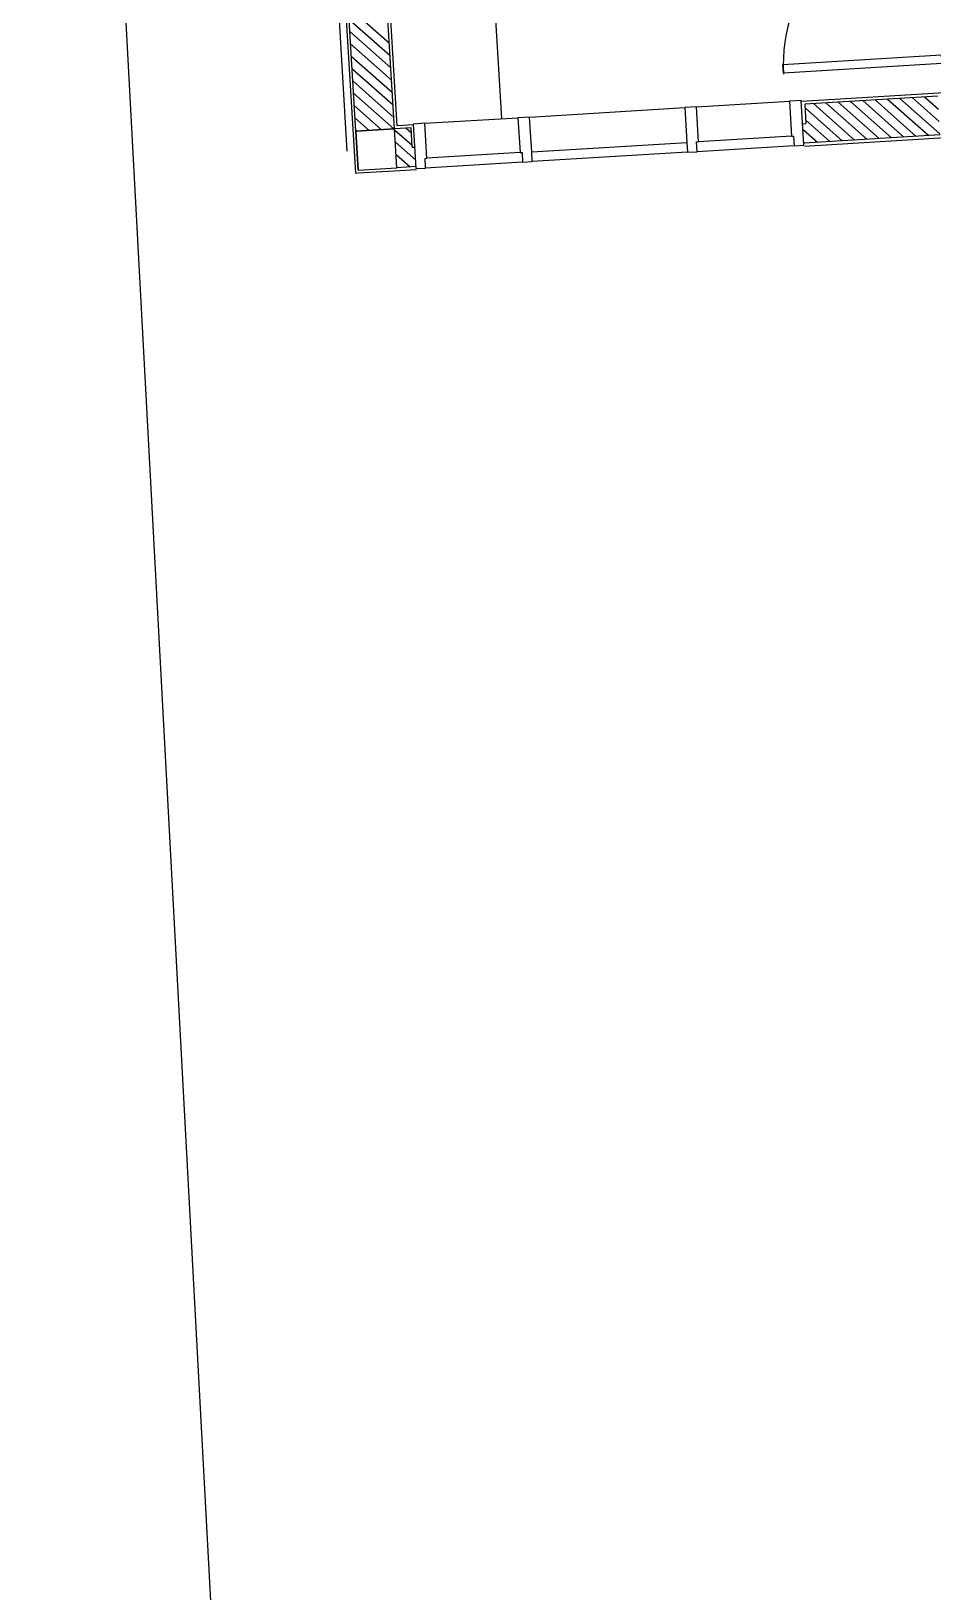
# Model space of a CAD drawing. Extents: x 550108 to 550131.4, y 1838379.2 to 1838423.5.
# Drawn here: x 550107.98 to 550112.62, y 1838404.42 to 1838412.45 of the extents above; entities that cross this region are included whole.
import ezdxf

# ---------------------------------------------------------------- set-up
doc = ezdxf.new("R2010")
doc.units = 0
for name, color, linetype in [('Level 1', 7, 'Continuous'), ('Level 10', 7, 'Continuous'), ('Level 14', 7, 'Continuous'), ('Level 18', 7, 'Continuous'), ('Level 4', 7, 'Continuous'), ('Level 5', 7, 'Continuous'), ('Level 6', 7, 'Continuous'), ('Level 7', 7, 'Continuous')]:
    doc.layers.add(name, color=color, linetype=linetype)

# ---------------------------------------------------------------- blocks, each defined once
blk = doc.blocks.new('FURN17')
at = {"layer": 'Level 1'}
for p, q in [((-1222.01, 626.18), (-1275.51, 626.18)), ((-1222.01, 484.7), (-1222.01, 626.18))]:
    blk.add_line(p, q, dxfattribs=at)
blk = doc.blocks.new('CUADI1')
at = {"layer": 'Level 5'}
for p, q in [((-41, 90.62), (-36.5, 90.62)), ((-41, 9), (-41, 90.62)), ((-36.5, 90.62), (-36.5, 9)), ((-41, 9), (-46.5, 9)), ((-46.5, 9), (-46.5, -9)), ((-41, 4), (-41, 9)), ((-36.5, 9), (-41, 9)), ((47.5, 9), (42, 9)), ((42, 9), (42, 4)), ((47.5, -9), (47.5, 9)), ((-40, 4), (-41, 4)), ((-40, -9), (-40, 4)), ((42, 4), (41, 4)), ((41, 4), (41, -9)), ((-46.5, -9), (-40, -9)), ((41, -9), (47.5, -9))]:
    blk.add_line(p, q, dxfattribs=at)
blk.add_arc((-41.5, 9), 81.62, 0, 90, dxfattribs=at)
blk = doc.blocks.new('SO2002')
at = {"layer": 'Level 7'}
for p, q in [((-95, 11.5), (-100, 11.5)), ((-100, 11.5), (-100, -11.5)), ((-95, 6.5), (-95, 11.5)), ((-95, 11.5), (-45, 11.5)), ((-40, 11.5), (-45, 11.5)), ((-45, 11.5), (-45, 6.5)), ((-40, 11.5), (40, 11.5)), ((-40, 6.5), (-40, 11.5)), ((45, 11.5), (40, 11.5)), ((40, 11.5), (40, 6.5)), ((45, 6.5), (45, 11.5)), ((45, 11.5), (95, 11.5)), ((100, 11.5), (95, 11.5)), ((95, 11.5), (95, 6.5)), ((100, -11.5), (100, 11.5)), ((-94, 6.5), (-95, 6.5)), ((-94, -11.5), (-94, 6.5)), ((-94, 6.5), (-46, 6.5)), ((-45, 6.5), (-46, 6.5)), ((-46, 6.5), (-46, -11.5)), ((-40, -11.5), (-40, 6.5)), ((40, 6.5), (-40, 6.5)), ((40, 6.5), (40, -11.5)), ((46, 6.5), (45, 6.5)), ((46, -11.5), (46, 6.5)), ((46, 6.5), (94, 6.5)), ((95, 6.5), (94, 6.5)), ((94, 6.5), (94, -11.5)), ((-100, -11.5), (-94, -11.5)), ((-46, -11.5), (-94, -11.5)), ((-46, -11.5), (-40, -11.5)), ((40, -11.5), (-40, -11.5)), ((40, -11.5), (46, -11.5)), ((94, -11.5), (46, -11.5)), ((94, -11.5), (100, -11.5))]:
    blk.add_line(p, q, dxfattribs=at)

msp = doc.modelspace()

# ---------------------------------------------------------------- linework, layer by layer
at = {"layer": 'Level 10'}
msp.add_line((550107.9791, 1838421.5677), (550110.2117, 1838379.9407), dxfattribs=at)
at = {"layer": 'Level 14'}
for p, q in [((550109.6105, 1838412.5777), (550109.8222, 1838412.3901)), ((550109.6144, 1838412.5142), (550109.826, 1838412.3266)), ((550109.6182, 1838412.4507), (550109.8299, 1838412.2631)), ((550109.622, 1838412.3871), (550109.8337, 1838412.1995)), ((550109.6259, 1838412.3236), (550109.8375, 1838412.136)), ((550109.6297, 1838412.2601), (550109.8414, 1838412.0725)), ((550109.6335, 1838412.1966), (550109.8452, 1838412.009)), ((550109.6374, 1838412.133), (550109.8447, 1838411.9493)), ((550109.6412, 1838412.0695), (550109.7812, 1838411.9455)), ((550112.0045, 1838412.0796), (550112.2162, 1838411.892)), ((550112.068, 1838412.0835), (550112.2797, 1838411.8959)), ((550112.1315, 1838412.0873), (550112.3432, 1838411.8997)), ((550112.1951, 1838412.0911), (550112.4067, 1838411.9035)), ((550112.2586, 1838412.095), (550112.4703, 1838411.9074)), ((550112.3221, 1838412.0988), (550112.5338, 1838411.9112)), ((550112.3856, 1838412.1026), (550112.5973, 1838411.915)), ((550112.4492, 1838412.1065), (550112.6554, 1838411.9237)), ((550112.5127, 1838412.1103), (550112.6516, 1838411.9872)), ((550112.5762, 1838412.1141), (550112.6478, 1838412.0507)), ((550109.645, 1838412.006), (550109.7176, 1838411.9417)), ((550111.9611, 1838412.058), (550112.1527, 1838411.8882)), ((550111.9649, 1838411.9944), (550112.0891, 1838411.8844)), ((550109.6489, 1838411.9425), (550109.6541, 1838411.9378)), ((550109.849, 1838411.9455), (550109.939, 1838411.8657)), ((550109.9082, 1838411.9532), (550109.9352, 1838411.9292)), ((550111.9529, 1838411.945), (550112.0256, 1838411.8805)), ((550109.8529, 1838411.8819), (550109.9587, 1838411.7881)), ((550109.8567, 1838411.8184), (550109.9293, 1838411.7541)), ((550109.9505, 1838411.8555), (550109.9549, 1838411.8517)), ((550111.9567, 1838411.8815), (550111.9621, 1838411.8767)), ((550109.8605, 1838411.7549), (550109.8658, 1838411.7502))]:
    msp.add_line(p, q, dxfattribs=at)
at = {"layer": 'Level 18'}
msp.add_line((550109.2439, 1838417.8238), (550109.604, 1838411.8346), dxfattribs=at)
at = {"layer": 'Level 4'}
for p, q in [((550109.2611, 1838418.1204), (550109.6471, 1838411.722)), ((550109.6492, 1838411.9375), (550109.2998, 1838417.727)), ((550109.8488, 1838411.9496), (550109.4995, 1838417.739)), ((550109.8629, 1838411.9654), (550109.617, 1838416.0404)), ((550112.6777, 1838412.1353), (550111.9441, 1838412.091)), ((550112.6437, 1838412.1182), (550111.96, 1838412.077)), ((550111.96, 1838412.077), (550111.966, 1838411.9771)), ((550109.6492, 1838411.9375), (550109.8488, 1838411.9496)), ((550109.6612, 1838411.7379), (550109.6492, 1838411.9375)), ((550109.9336, 1838411.9547), (550109.8488, 1838411.9496)), ((550109.9477, 1838411.9706), (550109.8629, 1838411.9654)), ((550109.9397, 1838411.8549), (550109.9336, 1838411.9547)), ((550111.951, 1838411.9762), (550111.966, 1838411.9771)), ((550112.6558, 1838411.9186), (550111.957, 1838411.8764)), ((550111.9579, 1838411.8614), (550113.6049, 1838411.9608)), ((550109.9397, 1838411.8549), (550109.9546, 1838411.8558)), ((550109.9607, 1838411.756), (550109.8608, 1838411.7499)), ((550109.8767, 1838411.7359), (550109.9616, 1838411.741)), ((550109.6471, 1838411.722), (550109.6621, 1838411.7229)), ((550109.6621, 1838411.7229), (550109.8767, 1838411.7359))]:
    msp.add_line(p, q, dxfattribs=at)
at = {"layer": 'Level 6'}
for p, q in [((550109.8488, 1838411.9496), (550109.6492, 1838411.9375)), ((550109.8488, 1838411.9496), (550109.6492, 1838411.9375)), ((550109.6492, 1838411.9375), (550109.6612, 1838411.7379)), ((550109.6492, 1838411.9375), (550109.6612, 1838411.7379)), ((550109.8608, 1838411.7499), (550109.8488, 1838411.9496)), ((550109.8608, 1838411.7499), (550109.8488, 1838411.9496)), ((550109.6612, 1838411.7379), (550109.8608, 1838411.7499)), ((550109.6612, 1838411.7379), (550109.8608, 1838411.7499))]:
    msp.add_line(p, q, dxfattribs=at)

# ---------------------------------------------------------------- block references
at = {"layer": 'Level 1', "xscale": 0.010000000000000002, "yscale": 0.01, "rotation": 3.452983110684302}
msp.add_blockref('FURN17', (550122.89, 1838407.9), dxfattribs=at)
at = {"layer": 'Level 5', "xscale": 0.010000000000000002, "yscale": 0.01, "rotation": 93.4529831106843}
msp.add_blockref('CUADI1', (550112.73, 1838412.7), dxfattribs=at)
at = {"layer": 'Level 7', "xscale": 0.01, "yscale": 0.010000000000000002, "rotation": -176.5470168893157}
msp.add_blockref('SO2002', (550110.95, 1838411.92), dxfattribs=at)

doc.saveas('drawing.dxf')
